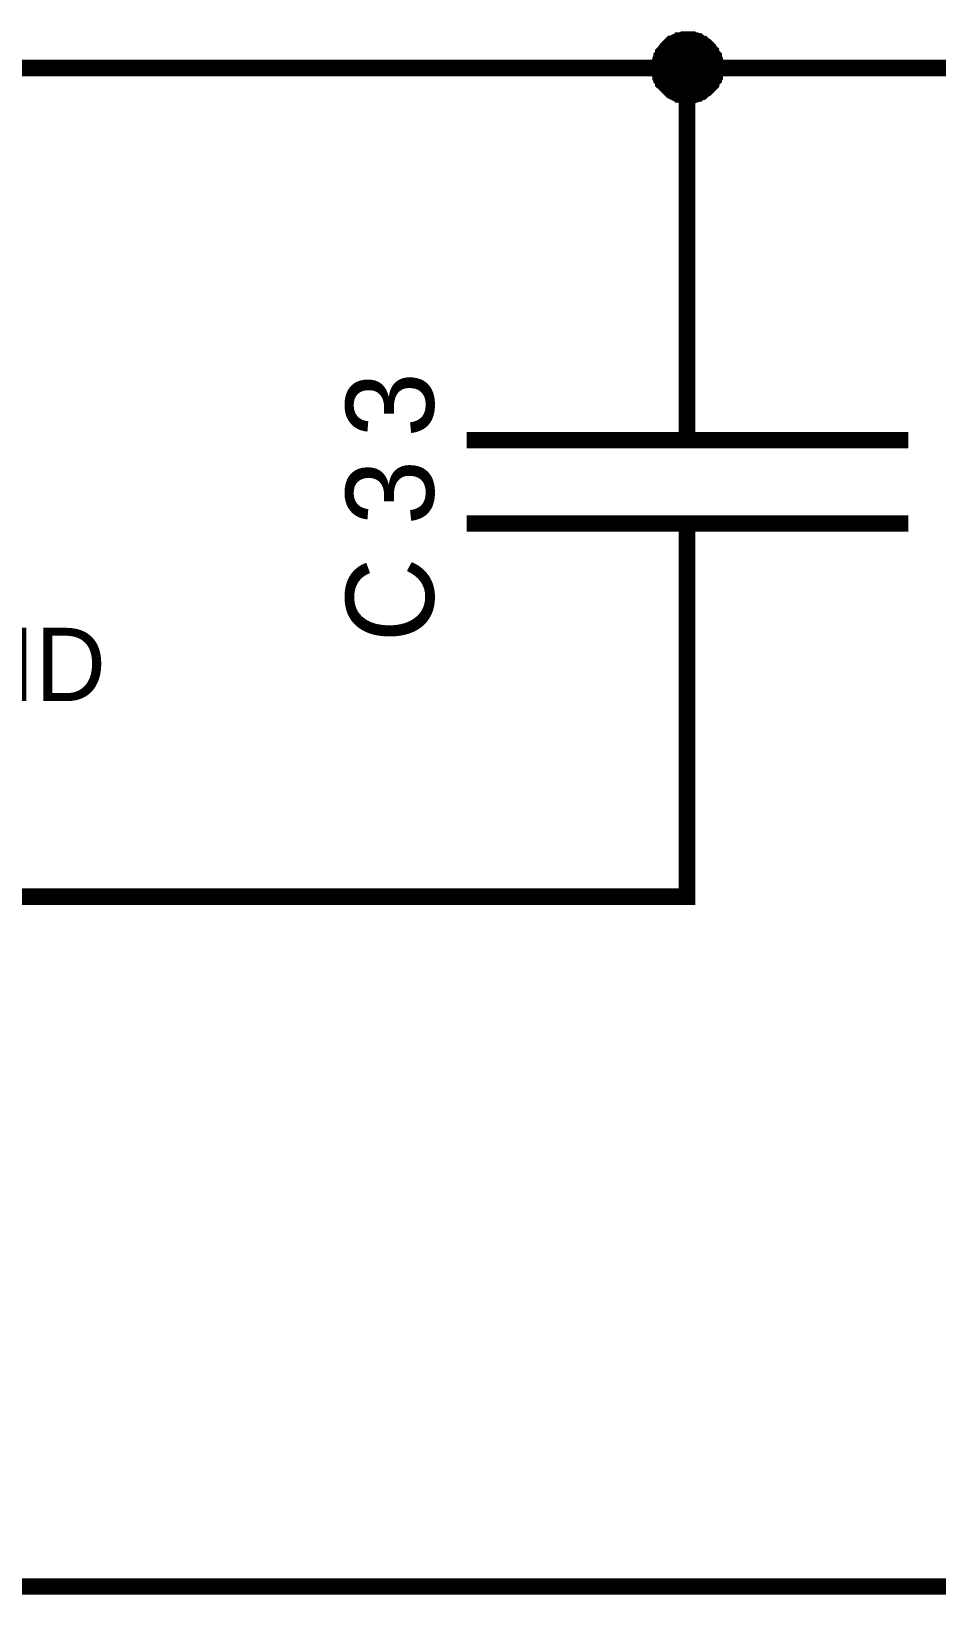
# Model space of a CAD drawing. Header units: millimetres. Extents: x 0 to 420, y 0 to 297.
# Drawn here: x 303.08 to 319.47, y 214.85 to 243.15 of the extents above; entities that cross this region are included whole.
import ezdxf

# ---------------------------------------------------------------- set-up
doc = ezdxf.new("R2010")
doc.units = ezdxf.units.MM
doc.layers.add('Sheet', color=255, linetype='Continuous')

msp = doc.modelspace()

# ---------------------------------------------------------------- linework, layer by layer
at = {"layer": 'Sheet'}
for points, const_width in [([(314.454, 242.488), (314.454, 242.521), (314.454, 242.538), (314.454, 242.571), (314.47, 242.588), (314.47, 242.621), (314.47, 242.637), (314.487, 242.67), (314.487, 242.687), (314.503, 242.703), (314.52, 242.737), (314.52, 242.753), (314.537, 242.77), (314.553, 242.786), (314.57, 242.819), (314.586, 242.836), (314.603, 242.852), (314.619, 242.869), (314.636, 242.886), (314.652, 242.902), (314.669, 242.919), (314.702, 242.919), (314.719, 242.935), (314.735, 242.952), (314.768, 242.968), (314.785, 242.968), (314.801, 242.985), (314.834, 242.985), (314.851, 242.985), (314.884, 243.002), (314.901, 243.002), (314.934, 243.002), (314.95, 243.002)], 0.3), ([(314.454, 242.488), (314.454, 242.521), (314.454, 242.538), (314.454, 242.571), (314.47, 242.588), (314.47, 242.621), (314.47, 242.637), (314.487, 242.67), (314.487, 242.687), (314.503, 242.703), (314.52, 242.737), (314.52, 242.753), (314.537, 242.77), (314.553, 242.786), (314.57, 242.819), (314.586, 242.836), (314.603, 242.852), (314.619, 242.869), (314.636, 242.886), (314.652, 242.902), (314.669, 242.919), (314.702, 242.919), (314.719, 242.935), (314.735, 242.952), (314.768, 242.968), (314.785, 242.968), (314.801, 242.985), (314.834, 242.985), (314.851, 242.985), (314.884, 243.002), (314.901, 243.002), (314.934, 243.002), (314.95, 243.002)], 0.3), ([(314.454, 242.488), (314.454, 242.521), (314.454, 242.538), (314.454, 242.571), (314.47, 242.588), (314.47, 242.621), (314.47, 242.637), (314.487, 242.67), (314.487, 242.687), (314.503, 242.703), (314.52, 242.737), (314.52, 242.753), (314.537, 242.77), (314.553, 242.786), (314.57, 242.819), (314.586, 242.836), (314.603, 242.852), (314.619, 242.869), (314.636, 242.886), (314.652, 242.902), (314.669, 242.919), (314.702, 242.919), (314.719, 242.935), (314.735, 242.952), (314.768, 242.968), (314.785, 242.968), (314.801, 242.985), (314.834, 242.985), (314.851, 242.985), (314.884, 243.002), (314.901, 243.002), (314.934, 243.002), (314.95, 243.002)], 0.3), ([(314.454, 242.488), (314.454, 242.521), (314.454, 242.538), (314.454, 242.571), (314.47, 242.588), (314.47, 242.621), (314.47, 242.637), (314.487, 242.67), (314.487, 242.687), (314.503, 242.703), (314.52, 242.737), (314.52, 242.753), (314.537, 242.77), (314.553, 242.786), (314.57, 242.819), (314.586, 242.836), (314.603, 242.852), (314.619, 242.869), (314.636, 242.886), (314.652, 242.902), (314.669, 242.919), (314.702, 242.919), (314.719, 242.935), (314.735, 242.952), (314.768, 242.968), (314.785, 242.968), (314.801, 242.985), (314.834, 242.985), (314.851, 242.985), (314.884, 243.002), (314.901, 243.002), (314.934, 243.002), (314.95, 243.002)], 0.3), ([(314.95, 243.002), (314.95, 243.002)], 0.3), ([(314.95, 243.002), (314.983, 243.002), (315, 243.002), (315.033, 243.002), (315.05, 242.985), (315.083, 242.985), (315.099, 242.985), (315.132, 242.968), (315.149, 242.968), (315.166, 242.952), (315.199, 242.935), (315.215, 242.919), (315.232, 242.919), (315.248, 242.902), (315.281, 242.886), (315.298, 242.869), (315.314, 242.852), (315.331, 242.836), (315.348, 242.819), (315.364, 242.786), (315.381, 242.77), (315.381, 242.753), (315.397, 242.737), (315.414, 242.703), (315.43, 242.687), (315.43, 242.67), (315.447, 242.637), (315.447, 242.621), (315.447, 242.588), (315.463, 242.571), (315.463, 242.538), (315.463, 242.521), (315.463, 242.488)], 0.3), ([(314.95, 243.002), (314.95, 243.002)], 0.3), ([(314.95, 243.002), (314.983, 243.002), (315, 243.002), (315.033, 243.002), (315.05, 242.985), (315.083, 242.985), (315.099, 242.985), (315.132, 242.968), (315.149, 242.968), (315.166, 242.952), (315.199, 242.935), (315.215, 242.919), (315.232, 242.919), (315.248, 242.902), (315.281, 242.886), (315.298, 242.869), (315.314, 242.852), (315.331, 242.836), (315.348, 242.819), (315.364, 242.786), (315.381, 242.77), (315.381, 242.753), (315.397, 242.737), (315.414, 242.703), (315.43, 242.687), (315.43, 242.67), (315.447, 242.637), (315.447, 242.621), (315.447, 242.588), (315.463, 242.571), (315.463, 242.538), (315.463, 242.521), (315.463, 242.488)], 0.3), ([(314.95, 243.002), (314.95, 243.002)], 0.3), ([(314.95, 243.002), (314.983, 243.002), (315, 243.002), (315.033, 243.002), (315.05, 242.985), (315.083, 242.985), (315.099, 242.985), (315.132, 242.968), (315.149, 242.968), (315.166, 242.952), (315.199, 242.935), (315.215, 242.919), (315.232, 242.919), (315.248, 242.902), (315.281, 242.886), (315.298, 242.869), (315.314, 242.852), (315.331, 242.836), (315.348, 242.819), (315.364, 242.786), (315.381, 242.77), (315.381, 242.753), (315.397, 242.737), (315.414, 242.703), (315.43, 242.687), (315.43, 242.67), (315.447, 242.637), (315.447, 242.621), (315.447, 242.588), (315.463, 242.571), (315.463, 242.538), (315.463, 242.521), (315.463, 242.488)], 0.3), ([(314.95, 243.002), (314.95, 243.002)], 0.3), ([(314.95, 243.002), (314.983, 243.002), (315, 243.002), (315.033, 243.002), (315.05, 242.985), (315.083, 242.985), (315.099, 242.985), (315.132, 242.968), (315.149, 242.968), (315.166, 242.952), (315.199, 242.935), (315.215, 242.919), (315.232, 242.919), (315.248, 242.902), (315.281, 242.886), (315.298, 242.869), (315.314, 242.852), (315.331, 242.836), (315.348, 242.819), (315.364, 242.786), (315.381, 242.77), (315.381, 242.753), (315.397, 242.737), (315.414, 242.703), (315.43, 242.687), (315.43, 242.67), (315.447, 242.637), (315.447, 242.621), (315.447, 242.588), (315.463, 242.571), (315.463, 242.538), (315.463, 242.521), (315.463, 242.488)], 0.3), ([(314.454, 242.488), (314.454, 242.521), (314.454, 242.538), (314.454, 242.571), (314.47, 242.588), (314.47, 242.621), (314.47, 242.637), (314.487, 242.67), (314.487, 242.687), (314.503, 242.703), (314.52, 242.737), (314.52, 242.753), (314.537, 242.77), (314.553, 242.786), (314.57, 242.819), (314.586, 242.836), (314.603, 242.852), (314.619, 242.869), (314.636, 242.886), (314.652, 242.902), (314.669, 242.919), (314.702, 242.919), (314.719, 242.935), (314.735, 242.952), (314.768, 242.968), (314.785, 242.968), (314.801, 242.985), (314.834, 242.985), (314.851, 242.985), (314.884, 243.002), (314.901, 243.002), (314.934, 243.002), (314.95, 243.002)], 0.0991), ([(314.454, 242.488), (314.454, 242.521), (314.454, 242.538), (314.454, 242.571), (314.47, 242.588), (314.47, 242.621), (314.47, 242.637), (314.487, 242.67), (314.487, 242.687), (314.503, 242.703), (314.52, 242.737), (314.52, 242.753), (314.537, 242.77), (314.553, 242.786), (314.57, 242.819), (314.586, 242.836), (314.603, 242.852), (314.619, 242.869), (314.636, 242.886), (314.652, 242.902), (314.669, 242.919), (314.702, 242.919), (314.719, 242.935), (314.735, 242.952), (314.768, 242.968), (314.785, 242.968), (314.801, 242.985), (314.834, 242.985), (314.851, 242.985), (314.884, 243.002), (314.901, 243.002), (314.934, 243.002), (314.95, 243.002)], 0.0991), ([(314.454, 242.488), (314.454, 242.521), (314.454, 242.538), (314.454, 242.571), (314.47, 242.588), (314.47, 242.621), (314.47, 242.637), (314.487, 242.67), (314.487, 242.687), (314.503, 242.703), (314.52, 242.737), (314.52, 242.753), (314.537, 242.77), (314.553, 242.786), (314.57, 242.819), (314.586, 242.836), (314.603, 242.852), (314.619, 242.869), (314.636, 242.886), (314.652, 242.902), (314.669, 242.919), (314.702, 242.919), (314.719, 242.935), (314.735, 242.952), (314.768, 242.968), (314.785, 242.968), (314.801, 242.985), (314.834, 242.985), (314.851, 242.985), (314.884, 243.002), (314.901, 243.002), (314.934, 243.002), (314.95, 243.002)], 0.0991), ([(314.454, 242.488), (314.454, 242.521), (314.454, 242.538), (314.454, 242.571), (314.47, 242.588), (314.47, 242.621), (314.47, 242.637), (314.487, 242.67), (314.487, 242.687), (314.503, 242.703), (314.52, 242.737), (314.52, 242.753), (314.537, 242.77), (314.553, 242.786), (314.57, 242.819), (314.586, 242.836), (314.603, 242.852), (314.619, 242.869), (314.636, 242.886), (314.652, 242.902), (314.669, 242.919), (314.702, 242.919), (314.719, 242.935), (314.735, 242.952), (314.768, 242.968), (314.785, 242.968), (314.801, 242.985), (314.834, 242.985), (314.851, 242.985), (314.884, 243.002), (314.901, 243.002), (314.934, 243.002), (314.95, 243.002)], 0.0991), ([(314.95, 243.002), (314.95, 243.002)], 0.0991), ([(314.95, 243.002), (314.983, 243.002), (315, 243.002), (315.033, 243.002), (315.05, 242.985), (315.083, 242.985), (315.099, 242.985), (315.132, 242.968), (315.149, 242.968), (315.166, 242.952), (315.199, 242.935), (315.215, 242.919), (315.232, 242.919), (315.248, 242.902), (315.281, 242.886), (315.298, 242.869), (315.314, 242.852), (315.331, 242.836), (315.348, 242.819), (315.364, 242.786), (315.381, 242.77), (315.381, 242.753), (315.397, 242.737), (315.414, 242.703), (315.43, 242.687), (315.43, 242.67), (315.447, 242.637), (315.447, 242.621), (315.447, 242.588), (315.463, 242.571), (315.463, 242.538), (315.463, 242.521), (315.463, 242.488)], 0.0991), ([(314.95, 243.002), (314.95, 243.002)], 0.0991), ([(314.95, 243.002), (314.983, 243.002), (315, 243.002), (315.033, 243.002), (315.05, 242.985), (315.083, 242.985), (315.099, 242.985), (315.132, 242.968), (315.149, 242.968), (315.166, 242.952), (315.199, 242.935), (315.215, 242.919), (315.232, 242.919), (315.248, 242.902), (315.281, 242.886), (315.298, 242.869), (315.314, 242.852), (315.331, 242.836), (315.348, 242.819), (315.364, 242.786), (315.381, 242.77), (315.381, 242.753), (315.397, 242.737), (315.414, 242.703), (315.43, 242.687), (315.43, 242.67), (315.447, 242.637), (315.447, 242.621), (315.447, 242.588), (315.463, 242.571), (315.463, 242.538), (315.463, 242.521), (315.463, 242.488)], 0.0991), ([(314.95, 243.002), (314.95, 243.002)], 0.0991), ([(314.95, 243.002), (314.983, 243.002), (315, 243.002), (315.033, 243.002), (315.05, 242.985), (315.083, 242.985), (315.099, 242.985), (315.132, 242.968), (315.149, 242.968), (315.166, 242.952), (315.199, 242.935), (315.215, 242.919), (315.232, 242.919), (315.248, 242.902), (315.281, 242.886), (315.298, 242.869), (315.314, 242.852), (315.331, 242.836), (315.348, 242.819), (315.364, 242.786), (315.381, 242.77), (315.381, 242.753), (315.397, 242.737), (315.414, 242.703), (315.43, 242.687), (315.43, 242.67), (315.447, 242.637), (315.447, 242.621), (315.447, 242.588), (315.463, 242.571), (315.463, 242.538), (315.463, 242.521), (315.463, 242.488)], 0.0991), ([(314.95, 243.002), (314.95, 243.002)], 0.0991), ([(314.95, 243.002), (314.983, 243.002), (315, 243.002), (315.033, 243.002), (315.05, 242.985), (315.083, 242.985), (315.099, 242.985), (315.132, 242.968), (315.149, 242.968), (315.166, 242.952), (315.199, 242.935), (315.215, 242.919), (315.232, 242.919), (315.248, 242.902), (315.281, 242.886), (315.298, 242.869), (315.314, 242.852), (315.331, 242.836), (315.348, 242.819), (315.364, 242.786), (315.381, 242.77), (315.381, 242.753), (315.397, 242.737), (315.414, 242.703), (315.43, 242.687), (315.43, 242.67), (315.447, 242.637), (315.447, 242.621), (315.447, 242.588), (315.463, 242.571), (315.463, 242.538), (315.463, 242.521), (315.463, 242.488)], 0.0991), ([(294.973, 239.988), (294.973, 242.488), (314.95, 242.488), (314.95, 238.746)], 0.3), ([(314.95, 241.991), (314.934, 241.991), (314.901, 241.991), (314.884, 241.991), (314.851, 242.008), (314.834, 242.008), (314.801, 242.008), (314.785, 242.025), (314.768, 242.025), (314.735, 242.041), (314.719, 242.058), (314.702, 242.058), (314.669, 242.074), (314.652, 242.091), (314.636, 242.107), (314.619, 242.124), (314.603, 242.14), (314.586, 242.157), (314.57, 242.174), (314.553, 242.19), (314.537, 242.207), (314.52, 242.223), (314.52, 242.256), (314.503, 242.273), (314.487, 242.289), (314.487, 242.323), (314.47, 242.339), (314.47, 242.356), (314.47, 242.389), (314.454, 242.405), (314.454, 242.439), (314.454, 242.455), (314.454, 242.488)], 0.3), ([(314.454, 242.488), (314.454, 242.488)], 0.3), ([(314.95, 241.991), (314.934, 241.991), (314.901, 241.991), (314.884, 241.991), (314.851, 242.008), (314.834, 242.008), (314.801, 242.008), (314.785, 242.025), (314.768, 242.025), (314.735, 242.041), (314.719, 242.058), (314.702, 242.058), (314.669, 242.074), (314.652, 242.091), (314.636, 242.107), (314.619, 242.124), (314.603, 242.14), (314.586, 242.157), (314.57, 242.174), (314.553, 242.19), (314.537, 242.207), (314.52, 242.223), (314.52, 242.256), (314.503, 242.273), (314.487, 242.289), (314.487, 242.323), (314.47, 242.339), (314.47, 242.356), (314.47, 242.389), (314.454, 242.405), (314.454, 242.439), (314.454, 242.455), (314.454, 242.488)], 0.3), ([(314.454, 242.488), (314.454, 242.488)], 0.3), ([(314.95, 241.991), (314.934, 241.991), (314.901, 241.991), (314.884, 241.991), (314.851, 242.008), (314.834, 242.008), (314.801, 242.008), (314.785, 242.025), (314.768, 242.025), (314.735, 242.041), (314.719, 242.058), (314.702, 242.058), (314.669, 242.074), (314.652, 242.091), (314.636, 242.107), (314.619, 242.124), (314.603, 242.14), (314.586, 242.157), (314.57, 242.174), (314.553, 242.19), (314.537, 242.207), (314.52, 242.223), (314.52, 242.256), (314.503, 242.273), (314.487, 242.289), (314.487, 242.323), (314.47, 242.339), (314.47, 242.356), (314.47, 242.389), (314.454, 242.405), (314.454, 242.439), (314.454, 242.455), (314.454, 242.488)], 0.3), ([(314.454, 242.488), (314.454, 242.488)], 0.3), ([(314.95, 241.991), (314.934, 241.991), (314.901, 241.991), (314.884, 241.991), (314.851, 242.008), (314.834, 242.008), (314.801, 242.008), (314.785, 242.025), (314.768, 242.025), (314.735, 242.041), (314.719, 242.058), (314.702, 242.058), (314.669, 242.074), (314.652, 242.091), (314.636, 242.107), (314.619, 242.124), (314.603, 242.14), (314.586, 242.157), (314.57, 242.174), (314.553, 242.19), (314.537, 242.207), (314.52, 242.223), (314.52, 242.256), (314.503, 242.273), (314.487, 242.289), (314.487, 242.323), (314.47, 242.339), (314.47, 242.356), (314.47, 242.389), (314.454, 242.405), (314.454, 242.439), (314.454, 242.455), (314.454, 242.488)], 0.3), ([(314.454, 242.488), (314.454, 242.488)], 0.3), ([(314.95, 241.991), (314.934, 241.991), (314.901, 241.991), (314.884, 241.991), (314.851, 242.008), (314.834, 242.008), (314.801, 242.008), (314.785, 242.025), (314.768, 242.025), (314.735, 242.041), (314.719, 242.058), (314.702, 242.058), (314.669, 242.074), (314.652, 242.091), (314.636, 242.107), (314.619, 242.124), (314.603, 242.14), (314.586, 242.157), (314.57, 242.174), (314.553, 242.19), (314.537, 242.207), (314.52, 242.223), (314.52, 242.256), (314.503, 242.273), (314.487, 242.289), (314.487, 242.323), (314.47, 242.339), (314.47, 242.356), (314.47, 242.389), (314.454, 242.405), (314.454, 242.439), (314.454, 242.455), (314.454, 242.488)], 0.0991), ([(314.454, 242.488), (314.454, 242.488)], 0.0991), ([(314.95, 241.991), (314.934, 241.991), (314.901, 241.991), (314.884, 241.991), (314.851, 242.008), (314.834, 242.008), (314.801, 242.008), (314.785, 242.025), (314.768, 242.025), (314.735, 242.041), (314.719, 242.058), (314.702, 242.058), (314.669, 242.074), (314.652, 242.091), (314.636, 242.107), (314.619, 242.124), (314.603, 242.14), (314.586, 242.157), (314.57, 242.174), (314.553, 242.19), (314.537, 242.207), (314.52, 242.223), (314.52, 242.256), (314.503, 242.273), (314.487, 242.289), (314.487, 242.323), (314.47, 242.339), (314.47, 242.356), (314.47, 242.389), (314.454, 242.405), (314.454, 242.439), (314.454, 242.455), (314.454, 242.488)], 0.0991), ([(314.454, 242.488), (314.454, 242.488)], 0.0991), ([(314.95, 241.991), (314.934, 241.991), (314.901, 241.991), (314.884, 241.991), (314.851, 242.008), (314.834, 242.008), (314.801, 242.008), (314.785, 242.025), (314.768, 242.025), (314.735, 242.041), (314.719, 242.058), (314.702, 242.058), (314.669, 242.074), (314.652, 242.091), (314.636, 242.107), (314.619, 242.124), (314.603, 242.14), (314.586, 242.157), (314.57, 242.174), (314.553, 242.19), (314.537, 242.207), (314.52, 242.223), (314.52, 242.256), (314.503, 242.273), (314.487, 242.289), (314.487, 242.323), (314.47, 242.339), (314.47, 242.356), (314.47, 242.389), (314.454, 242.405), (314.454, 242.439), (314.454, 242.455), (314.454, 242.488)], 0.0991), ([(314.454, 242.488), (314.454, 242.488)], 0.0991), ([(314.95, 241.991), (314.934, 241.991), (314.901, 241.991), (314.884, 241.991), (314.851, 242.008), (314.834, 242.008), (314.801, 242.008), (314.785, 242.025), (314.768, 242.025), (314.735, 242.041), (314.719, 242.058), (314.702, 242.058), (314.669, 242.074), (314.652, 242.091), (314.636, 242.107), (314.619, 242.124), (314.603, 242.14), (314.586, 242.157), (314.57, 242.174), (314.553, 242.19), (314.537, 242.207), (314.52, 242.223), (314.52, 242.256), (314.503, 242.273), (314.487, 242.289), (314.487, 242.323), (314.47, 242.339), (314.47, 242.356), (314.47, 242.389), (314.454, 242.405), (314.454, 242.439), (314.454, 242.455), (314.454, 242.488)], 0.0991), ([(314.454, 242.488), (314.454, 242.488)], 0.0991), ([(315.463, 242.488), (315.463, 242.455), (315.463, 242.439), (315.463, 242.405), (315.447, 242.389), (315.447, 242.356), (315.447, 242.339), (315.43, 242.323), (315.43, 242.289), (315.414, 242.273), (315.397, 242.256), (315.381, 242.223), (315.381, 242.207), (315.364, 242.19), (315.348, 242.174), (315.331, 242.157), (315.314, 242.14), (315.298, 242.124), (315.281, 242.107), (315.248, 242.091), (315.232, 242.074), (315.215, 242.058), (315.199, 242.058), (315.166, 242.041), (315.149, 242.025), (315.132, 242.025), (315.099, 242.008), (315.083, 242.008), (315.05, 242.008), (315.033, 241.991), (315, 241.991), (314.983, 241.991), (314.95, 241.991)], 0.3), ([(314.95, 242.488), (322.448, 242.488)], 0.3), ([(315.463, 242.488), (315.463, 242.455), (315.463, 242.439), (315.463, 242.405), (315.447, 242.389), (315.447, 242.356), (315.447, 242.339), (315.43, 242.323), (315.43, 242.289), (315.414, 242.273), (315.397, 242.256), (315.381, 242.223), (315.381, 242.207), (315.364, 242.19), (315.348, 242.174), (315.331, 242.157), (315.314, 242.14), (315.298, 242.124), (315.281, 242.107), (315.248, 242.091), (315.232, 242.074), (315.215, 242.058), (315.199, 242.058), (315.166, 242.041), (315.149, 242.025), (315.132, 242.025), (315.099, 242.008), (315.083, 242.008), (315.05, 242.008), (315.033, 241.991), (315, 241.991), (314.983, 241.991), (314.95, 241.991)], 0.3), ([(315.463, 242.488), (315.463, 242.455), (315.463, 242.439), (315.463, 242.405), (315.447, 242.389), (315.447, 242.356), (315.447, 242.339), (315.43, 242.323), (315.43, 242.289), (315.414, 242.273), (315.397, 242.256), (315.381, 242.223), (315.381, 242.207), (315.364, 242.19), (315.348, 242.174), (315.331, 242.157), (315.314, 242.14), (315.298, 242.124), (315.281, 242.107), (315.248, 242.091), (315.232, 242.074), (315.215, 242.058), (315.199, 242.058), (315.166, 242.041), (315.149, 242.025), (315.132, 242.025), (315.099, 242.008), (315.083, 242.008), (315.05, 242.008), (315.033, 241.991), (315, 241.991), (314.983, 241.991), (314.95, 241.991)], 0.3), ([(315.463, 242.488), (315.463, 242.455), (315.463, 242.439), (315.463, 242.405), (315.447, 242.389), (315.447, 242.356), (315.447, 242.339), (315.43, 242.323), (315.43, 242.289), (315.414, 242.273), (315.397, 242.256), (315.381, 242.223), (315.381, 242.207), (315.364, 242.19), (315.348, 242.174), (315.331, 242.157), (315.314, 242.14), (315.298, 242.124), (315.281, 242.107), (315.248, 242.091), (315.232, 242.074), (315.215, 242.058), (315.199, 242.058), (315.166, 242.041), (315.149, 242.025), (315.132, 242.025), (315.099, 242.008), (315.083, 242.008), (315.05, 242.008), (315.033, 241.991), (315, 241.991), (314.983, 241.991), (314.95, 241.991)], 0.3), ([(315.463, 242.488), (315.463, 242.455), (315.463, 242.439), (315.463, 242.405), (315.447, 242.389), (315.447, 242.356), (315.447, 242.339), (315.43, 242.323), (315.43, 242.289), (315.414, 242.273), (315.397, 242.256), (315.381, 242.223), (315.381, 242.207), (315.364, 242.19), (315.348, 242.174), (315.331, 242.157), (315.314, 242.14), (315.298, 242.124), (315.281, 242.107), (315.248, 242.091), (315.232, 242.074), (315.215, 242.058), (315.199, 242.058), (315.166, 242.041), (315.149, 242.025), (315.132, 242.025), (315.099, 242.008), (315.083, 242.008), (315.05, 242.008), (315.033, 241.991), (315, 241.991), (314.983, 241.991), (314.95, 241.991)], 0.0991), ([(315.463, 242.488), (315.463, 242.455), (315.463, 242.439), (315.463, 242.405), (315.447, 242.389), (315.447, 242.356), (315.447, 242.339), (315.43, 242.323), (315.43, 242.289), (315.414, 242.273), (315.397, 242.256), (315.381, 242.223), (315.381, 242.207), (315.364, 242.19), (315.348, 242.174), (315.331, 242.157), (315.314, 242.14), (315.298, 242.124), (315.281, 242.107), (315.248, 242.091), (315.232, 242.074), (315.215, 242.058), (315.199, 242.058), (315.166, 242.041), (315.149, 242.025), (315.132, 242.025), (315.099, 242.008), (315.083, 242.008), (315.05, 242.008), (315.033, 241.991), (315, 241.991), (314.983, 241.991), (314.95, 241.991)], 0.0991), ([(315.463, 242.488), (315.463, 242.455), (315.463, 242.439), (315.463, 242.405), (315.447, 242.389), (315.447, 242.356), (315.447, 242.339), (315.43, 242.323), (315.43, 242.289), (315.414, 242.273), (315.397, 242.256), (315.381, 242.223), (315.381, 242.207), (315.364, 242.19), (315.348, 242.174), (315.331, 242.157), (315.314, 242.14), (315.298, 242.124), (315.281, 242.107), (315.248, 242.091), (315.232, 242.074), (315.215, 242.058), (315.199, 242.058), (315.166, 242.041), (315.149, 242.025), (315.132, 242.025), (315.099, 242.008), (315.083, 242.008), (315.05, 242.008), (315.033, 241.991), (315, 241.991), (314.983, 241.991), (314.95, 241.991)], 0.0991), ([(315.463, 242.488), (315.463, 242.455), (315.463, 242.439), (315.463, 242.405), (315.447, 242.389), (315.447, 242.356), (315.447, 242.339), (315.43, 242.323), (315.43, 242.289), (315.414, 242.273), (315.397, 242.256), (315.381, 242.223), (315.381, 242.207), (315.364, 242.19), (315.348, 242.174), (315.331, 242.157), (315.314, 242.14), (315.298, 242.124), (315.281, 242.107), (315.248, 242.091), (315.232, 242.074), (315.215, 242.058), (315.199, 242.058), (315.166, 242.041), (315.149, 242.025), (315.132, 242.025), (315.099, 242.008), (315.083, 242.008), (315.05, 242.008), (315.033, 241.991), (315, 241.991), (314.983, 241.991), (314.95, 241.991)], 0.0991), ([(315.463, 242.488), (315.463, 242.488), (315.463, 242.488), (315.463, 242.488), (315.463, 242.488), (315.463, 242.488), (315.463, 242.488), (315.463, 242.488), (315.463, 242.488), (315.463, 242.488), (315.463, 242.488), (315.463, 242.488), (315.463, 242.488), (315.463, 242.488), (315.463, 242.488), (315.463, 242.488), (315.463, 242.488), (315.463, 242.488), (315.463, 242.488), (315.463, 242.488), (315.463, 242.488), (315.463, 242.488), (315.463, 242.488), (315.463, 242.488), (315.463, 242.488), (315.463, 242.488), (315.463, 242.488), (315.463, 242.488), (315.463, 242.488), (315.463, 242.488), (315.463, 242.488), (315.463, 242.488), (315.463, 242.488)], 0.3), ([(315.463, 242.488), (315.463, 242.488)], 0.3), ([(315.463, 242.488), (315.463, 242.488), (315.463, 242.488), (315.463, 242.488), (315.463, 242.488), (315.463, 242.488), (315.463, 242.488), (315.463, 242.488), (315.463, 242.488), (315.463, 242.488), (315.463, 242.488), (315.463, 242.488), (315.463, 242.488), (315.463, 242.488), (315.463, 242.488), (315.463, 242.488), (315.463, 242.488), (315.463, 242.488), (315.463, 242.488), (315.463, 242.488), (315.463, 242.488), (315.463, 242.488), (315.463, 242.488), (315.463, 242.488), (315.463, 242.488), (315.463, 242.488), (315.463, 242.488), (315.463, 242.488), (315.463, 242.488), (315.463, 242.488), (315.463, 242.488), (315.463, 242.488), (315.463, 242.488)], 0.3), ([(315.463, 242.488), (315.463, 242.488)], 0.3), ([(315.463, 242.488), (315.463, 242.488), (315.463, 242.488), (315.463, 242.488), (315.463, 242.488), (315.463, 242.488), (315.463, 242.488), (315.463, 242.488), (315.463, 242.488), (315.463, 242.488), (315.463, 242.488), (315.463, 242.488), (315.463, 242.488), (315.463, 242.488), (315.463, 242.488), (315.463, 242.488), (315.463, 242.488), (315.463, 242.488), (315.463, 242.488), (315.463, 242.488), (315.463, 242.488), (315.463, 242.488), (315.463, 242.488), (315.463, 242.488), (315.463, 242.488), (315.463, 242.488), (315.463, 242.488), (315.463, 242.488), (315.463, 242.488), (315.463, 242.488), (315.463, 242.488), (315.463, 242.488), (315.463, 242.488)], 0.3), ([(315.463, 242.488), (315.463, 242.488)], 0.3), ([(315.463, 242.488), (315.463, 242.488), (315.463, 242.488), (315.463, 242.488), (315.463, 242.488), (315.463, 242.488), (315.463, 242.488), (315.463, 242.488), (315.463, 242.488), (315.463, 242.488), (315.463, 242.488), (315.463, 242.488), (315.463, 242.488), (315.463, 242.488), (315.463, 242.488), (315.463, 242.488), (315.463, 242.488), (315.463, 242.488), (315.463, 242.488), (315.463, 242.488), (315.463, 242.488), (315.463, 242.488), (315.463, 242.488), (315.463, 242.488), (315.463, 242.488), (315.463, 242.488), (315.463, 242.488), (315.463, 242.488), (315.463, 242.488), (315.463, 242.488), (315.463, 242.488), (315.463, 242.488), (315.463, 242.488)], 0.3), ([(315.463, 242.488), (315.463, 242.488)], 0.3), ([(315.463, 242.488), (315.463, 242.488), (315.463, 242.488), (315.463, 242.488), (315.463, 242.488), (315.463, 242.488), (315.463, 242.488), (315.463, 242.488), (315.463, 242.488), (315.463, 242.488), (315.463, 242.488), (315.463, 242.488), (315.463, 242.488), (315.463, 242.488), (315.463, 242.488), (315.463, 242.488), (315.463, 242.488), (315.463, 242.488), (315.463, 242.488), (315.463, 242.488), (315.463, 242.488), (315.463, 242.488), (315.463, 242.488), (315.463, 242.488), (315.463, 242.488), (315.463, 242.488), (315.463, 242.488), (315.463, 242.488), (315.463, 242.488), (315.463, 242.488), (315.463, 242.488), (315.463, 242.488), (315.463, 242.488)], 0.0991), ([(315.463, 242.488), (315.463, 242.488)], 0.0991), ([(315.463, 242.488), (315.463, 242.488), (315.463, 242.488), (315.463, 242.488), (315.463, 242.488), (315.463, 242.488), (315.463, 242.488), (315.463, 242.488), (315.463, 242.488), (315.463, 242.488), (315.463, 242.488), (315.463, 242.488), (315.463, 242.488), (315.463, 242.488), (315.463, 242.488), (315.463, 242.488), (315.463, 242.488), (315.463, 242.488), (315.463, 242.488), (315.463, 242.488), (315.463, 242.488), (315.463, 242.488), (315.463, 242.488), (315.463, 242.488), (315.463, 242.488), (315.463, 242.488), (315.463, 242.488), (315.463, 242.488), (315.463, 242.488), (315.463, 242.488), (315.463, 242.488), (315.463, 242.488), (315.463, 242.488)], 0.0991), ([(315.463, 242.488), (315.463, 242.488)], 0.0991), ([(315.463, 242.488), (315.463, 242.488), (315.463, 242.488), (315.463, 242.488), (315.463, 242.488), (315.463, 242.488), (315.463, 242.488), (315.463, 242.488), (315.463, 242.488), (315.463, 242.488), (315.463, 242.488), (315.463, 242.488), (315.463, 242.488), (315.463, 242.488), (315.463, 242.488), (315.463, 242.488), (315.463, 242.488), (315.463, 242.488), (315.463, 242.488), (315.463, 242.488), (315.463, 242.488), (315.463, 242.488), (315.463, 242.488), (315.463, 242.488), (315.463, 242.488), (315.463, 242.488), (315.463, 242.488), (315.463, 242.488), (315.463, 242.488), (315.463, 242.488), (315.463, 242.488), (315.463, 242.488), (315.463, 242.488)], 0.0991), ([(315.463, 242.488), (315.463, 242.488)], 0.0991), ([(315.463, 242.488), (315.463, 242.488), (315.463, 242.488), (315.463, 242.488), (315.463, 242.488), (315.463, 242.488), (315.463, 242.488), (315.463, 242.488), (315.463, 242.488), (315.463, 242.488), (315.463, 242.488), (315.463, 242.488), (315.463, 242.488), (315.463, 242.488), (315.463, 242.488), (315.463, 242.488), (315.463, 242.488), (315.463, 242.488), (315.463, 242.488), (315.463, 242.488), (315.463, 242.488), (315.463, 242.488), (315.463, 242.488), (315.463, 242.488), (315.463, 242.488), (315.463, 242.488), (315.463, 242.488), (315.463, 242.488), (315.463, 242.488), (315.463, 242.488), (315.463, 242.488), (315.463, 242.488), (315.463, 242.488)], 0.0991), ([(315.463, 242.488), (315.463, 242.488)], 0.0991), ([(314.95, 235.749), (314.95, 238.746)], 0.3), ([(310.962, 235.749), (318.956, 235.749)], 0.3), ([(310.962, 234.242), (318.956, 234.242)], 0.3), ([(314.95, 234.242), (314.95, 231.245)], 0.3), ([(294.973, 229.986), (294.973, 227.486), (314.95, 227.486), (314.95, 231.245)], 0.3), ([(177.527, 215), (200.02, 215), (274.98, 215), (284.976, 215), (332.445, 215)], 0.3)]:
    msp.add_lwpolyline(points, dxfattribs=dict(at, const_width=const_width))
at = {"layer": 'Sheet', "const_width": 0.508}
msp.add_lwpolyline([(314.746, 242.5, 1), (315.254, 242.5, 1)], format="xyb", close=True, dxfattribs=at)

# ---------------------------------------------------------------- texts
at = {"layer": 'Sheet'}
for s, p in [('3', (310.366, 235.798)), ('3', (310.366, 234.209)), ('C', (310.366, 232.089))]:
    msp.add_text(s, height=1.59, rotation=90, dxfattribs=at).set_placement(p)
msp.add_text('LMV358ID', height=1.3247, dxfattribs=at).set_placement((296.066, 231.029))

doc.saveas('drawing.dxf')
